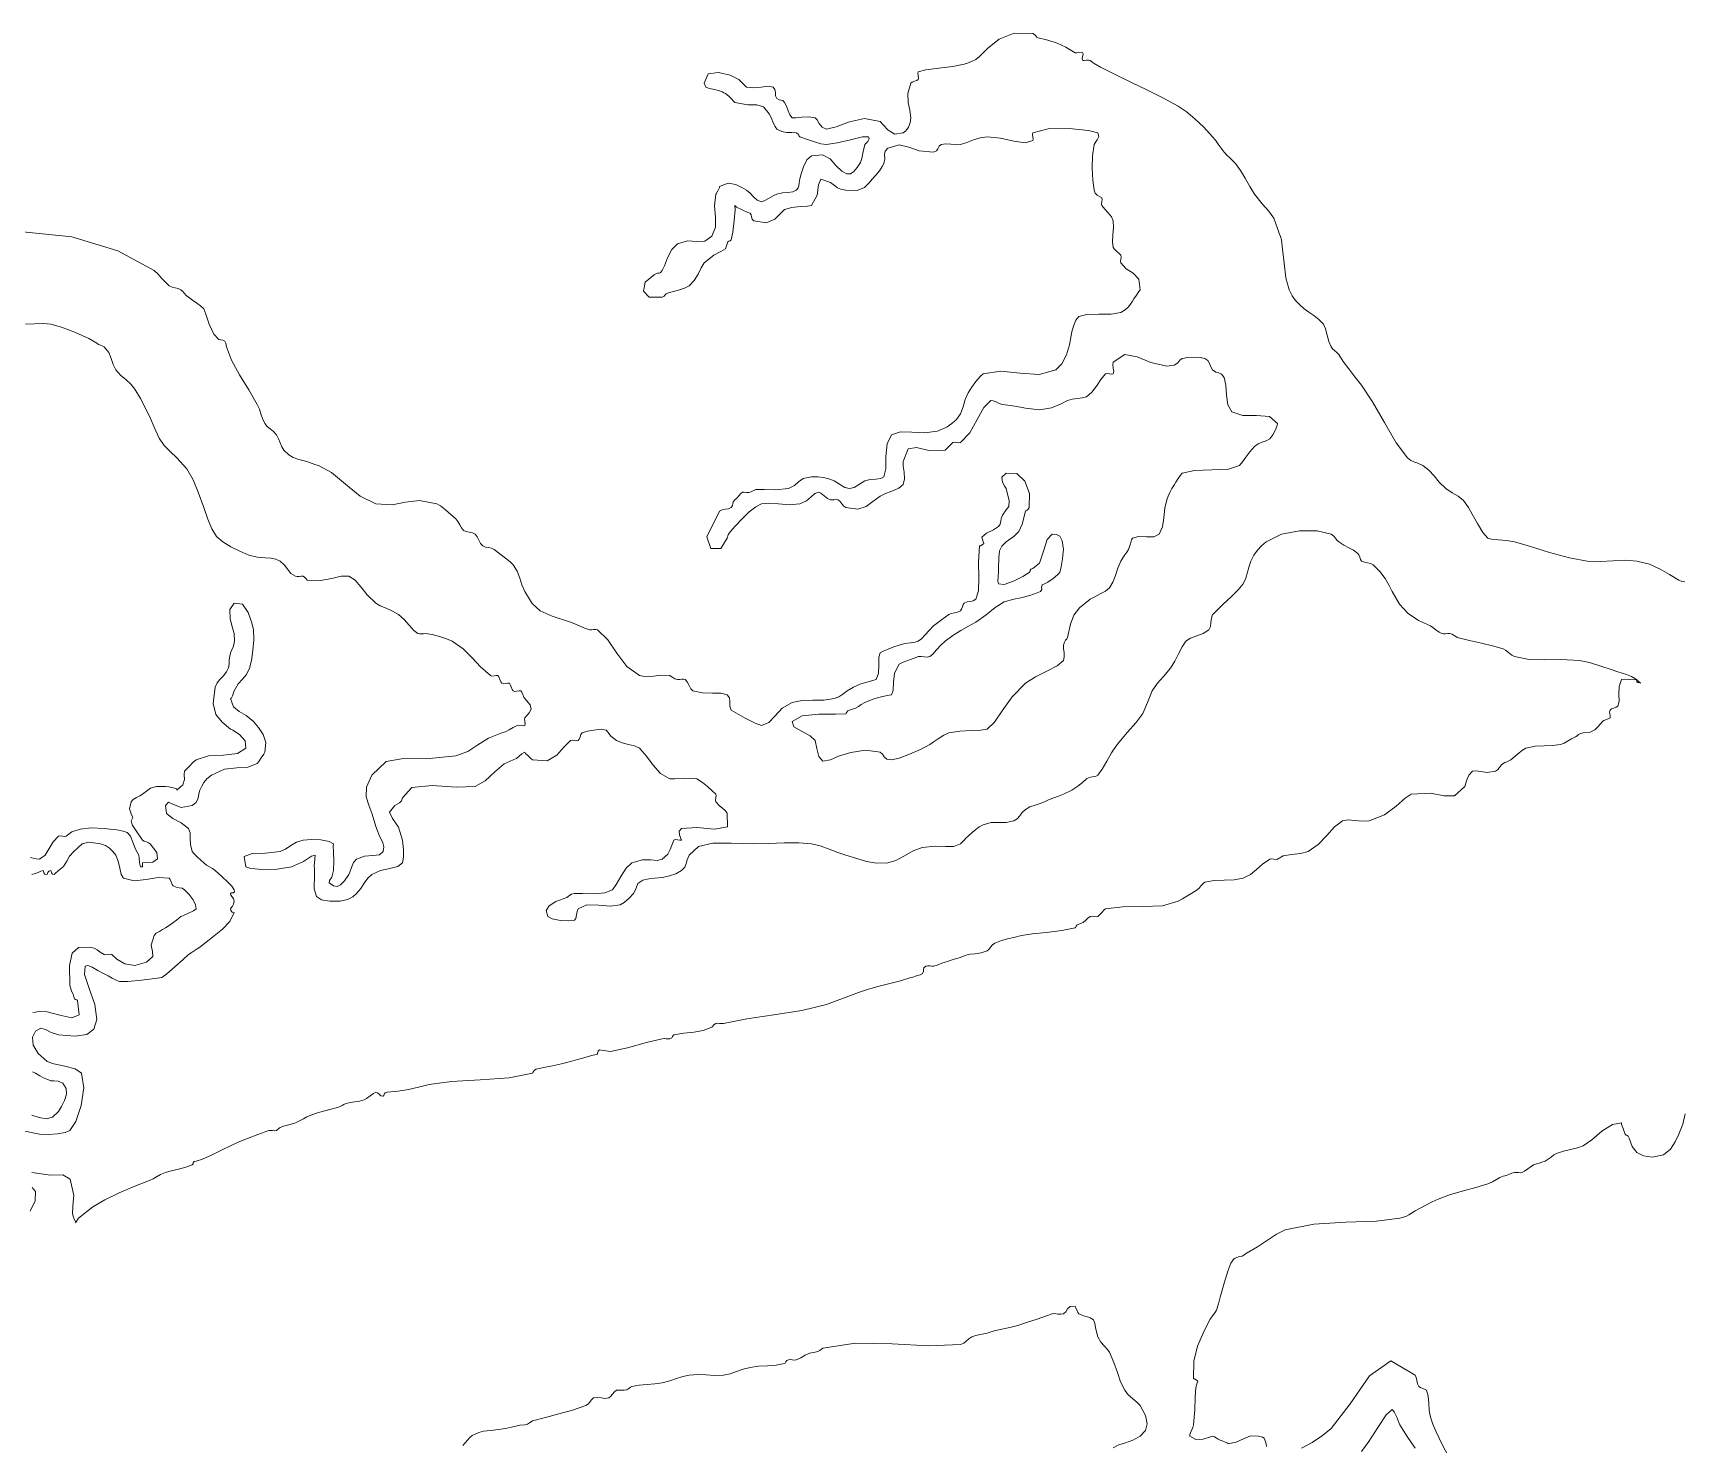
# Model space of a CAD drawing. Header units: inches. Extents: x 18 to 851, y -500 to 848.
# Drawn here: x 642.76 to 688.5, y 73.98 to 113.1 of the extents above; entities that cross this region are included whole.
import ezdxf

# ---------------------------------------------------------------- set-up
doc = ezdxf.new("R2010")
doc.units = ezdxf.units.IN
doc.header["$MEASUREMENT"] = 0
doc.layers.add('Layer 1', color=7, linetype='Continuous')

msp = doc.modelspace()

# ---------------------------------------------------------------- linework, layer by layer
at = {"layer": 'Layer 1', "lineweight": 0}
for points in [[(642.477, 107.59), (643.832, 107.458), (645.11, 107.068), (646.113, 106.521), (646.225, 106.422), (646.32, 106.314), (646.418, 106.204), (646.537, 106.098), (646.613, 106.061), (646.697, 106.043), (646.78, 106.026), (646.854, 105.991), (646.907, 105.943), (646.956, 105.889), (647.008, 105.832), (647.066, 105.779), (647.176, 105.701), (647.295, 105.621), (647.405, 105.541), (647.49, 105.462), (647.552, 105.308), (647.645, 105.032), (647.766, 104.76), (647.913, 104.615), (648.022, 104.588), (648.075, 104.562), (648.1, 104.51), (648.125, 104.403), (648.264, 104.041), (648.484, 103.636), (648.736, 103.217), (648.972, 102.814), (649.032, 102.682), (649.075, 102.553), (649.12, 102.422), (649.184, 102.285), (649.25, 102.201), (649.332, 102.133), (649.42, 102.061), (649.502, 101.968), (649.56, 101.862), (649.604, 101.749), (649.651, 101.64), (649.713, 101.545), (649.846, 101.416), (649.972, 101.342), (650.128, 101.29), (650.349, 101.227), (650.42, 101.203), (650.491, 101.176), (650.571, 101.148), (650.666, 101.121), (651.029, 100.926), (651.419, 100.6), (651.829, 100.27), (652.254, 100.062), (652.709, 100.029), (653.083, 100.101), (653.467, 100.152), (653.948, 100.062), (654.053, 100.001), (654.189, 99.893), (654.338, 99.764), (654.478, 99.639), (654.534, 99.566), (654.582, 99.478), (654.631, 99.389), (654.689, 99.321), (654.76, 99.289), (654.846, 99.271), (654.933, 99.252), (655.008, 99.215), (655.064, 99.146), (655.112, 99.054), (655.161, 98.963), (655.219, 98.897), (655.299, 98.86), (655.381, 98.844), (655.462, 98.827), (655.537, 98.791), (655.693, 98.675), (655.85, 98.557), (655.982, 98.45), (656.066, 98.368), (656.174, 98.189), (656.244, 98), (656.305, 97.81), (656.384, 97.627), (656.593, 97.298), (656.816, 97.096), (657.141, 96.947), (657.654, 96.779), (657.768, 96.734), (657.901, 96.675), (658.044, 96.614), (658.184, 96.568), (658.233, 96.566), (658.293, 96.574), (658.351, 96.578), (658.396, 96.568), (658.682, 96.288), (658.937, 95.917), (659.212, 95.555), (659.561, 95.298), (659.746, 95.266), (659.95, 95.285), (660.172, 95.312), (660.407, 95.298), (660.442, 95.278), (660.487, 95.243), (660.546, 95.209), (660.619, 95.191), (660.668, 95.193), (660.728, 95.199), (660.786, 95.201), (660.831, 95.191), (660.885, 95.13), (660.938, 95.028), (660.99, 94.929), (661.043, 94.874), (661.31, 94.822), (661.583, 94.813), (661.825, 94.809), (661.995, 94.768), (662.06, 94.684), (662.065, 94.574), (662.062, 94.454), (662.102, 94.345), (662.229, 94.265), (662.492, 94.119), (662.772, 93.981), (662.948, 93.921), (663.15, 94.002), (663.324, 94.184), (663.521, 94.393), (663.795, 94.557), (664.069, 94.611), (664.365, 94.617), (664.667, 94.62), (664.96, 94.662), (665.084, 94.713), (665.193, 94.785), (665.318, 94.875), (665.489, 94.979), (665.695, 95.068), (665.898, 95.131), (666.056, 95.17), (666.125, 95.191), (666.182, 95.362), (666.193, 95.593), (666.197, 95.809), (666.23, 95.933), (666.314, 95.979), (666.454, 96.035), (666.614, 96.093), (666.76, 96.145), (666.914, 96.185), (667.069, 96.208), (667.201, 96.226), (667.289, 96.25), (667.375, 96.319), (667.476, 96.427), (667.589, 96.552), (667.713, 96.674), (667.822, 96.764), (667.93, 96.844), (668.034, 96.918), (668.137, 96.991), (668.207, 97.023), (668.292, 97.041), (668.378, 97.061), (668.454, 97.098), (668.486, 97.143), (668.509, 97.204), (668.53, 97.266), (668.561, 97.31), (668.639, 97.344), (668.727, 97.356), (668.811, 97.373), (668.878, 97.415), (668.953, 97.647), (668.965, 98.01), (668.959, 98.445), (668.983, 98.897), (669.009, 98.897), (669.062, 98.921), (669.103, 98.96), (669.09, 99.003), (669.045, 99.133), (669.18, 99.244), (669.374, 99.342), (669.513, 99.427), (669.556, 99.498), (669.572, 99.574), (669.586, 99.655), (669.619, 99.744), (669.727, 99.895), (669.795, 99.982), (669.802, 100.137), (669.725, 100.485), (669.685, 100.542), (669.62, 100.66), (669.607, 100.797), (669.725, 100.909), (670.014, 100.902), (670.242, 100.684), (670.371, 100.34), (670.36, 99.956), (670.336, 99.91), (670.301, 99.88), (670.269, 99.861), (670.254, 99.851), (670.169, 99.491), (670.077, 99.293), (669.941, 99.162), (669.725, 99.003), (669.603, 98.888), (669.539, 98.756), (669.516, 98.562), (669.513, 98.262), (669.507, 98.174), (669.497, 98.041), (669.495, 97.913), (669.513, 97.839), (669.672, 97.825), (669.923, 97.916), (670.18, 98.048), (670.36, 98.156), (670.385, 98.188), (670.39, 98.222), (670.406, 98.248), (670.466, 98.262), (670.645, 98.417), (670.76, 98.743), (670.859, 99.066), (670.995, 99.215), (671.113, 99.209), (671.207, 99.163), (671.273, 99.037), (671.312, 98.791), (671.304, 98.721), (671.281, 98.532), (671.248, 98.314), (671.207, 98.156), (671.147, 98.095), (671.021, 97.988), (670.881, 97.886), (670.783, 97.839), (670.716, 97.81), (670.706, 97.749), (670.708, 97.681), (670.678, 97.627), (670.585, 97.593), (670.377, 97.522), (670.133, 97.451), (669.937, 97.415), (669.665, 97.343), (669.422, 97.186), (669.171, 96.984), (668.878, 96.779), (668.682, 96.668), (668.467, 96.546), (668.245, 96.408), (668.03, 96.25), (667.914, 96.14), (667.797, 96.011), (667.69, 95.896), (667.607, 95.827), (667.537, 95.812), (667.451, 95.821), (667.364, 95.832), (667.289, 95.827), (667.248, 95.811), (667.069, 95.745), (666.869, 95.668), (666.76, 95.615), (666.631, 95.367), (666.597, 95.113), (666.591, 94.898), (666.549, 94.768), (666.478, 94.757), (666.295, 94.718), (666.053, 94.651), (665.807, 94.557), (665.701, 94.495), (665.634, 94.443), (665.548, 94.396), (665.384, 94.345), (665.335, 94.32), (665.309, 94.286), (665.293, 94.255), (665.277, 94.238), (664.991, 94.229), (664.529, 94.235), (664.07, 94.189), (663.795, 94.027), (663.842, 93.883), (664.053, 93.757), (664.294, 93.633), (664.431, 93.497), (664.475, 93.275), (664.529, 93.058), (664.641, 92.927), (664.854, 92.968), (665.075, 93.066), (665.422, 93.173), (665.83, 93.229), (666.23, 93.18), (666.296, 93.127), (666.343, 93.052), (666.414, 92.987), (666.549, 92.968), (666.758, 93.016), (667.047, 93.118), (667.352, 93.251), (667.607, 93.392), (667.696, 93.453), (667.837, 93.549), (667.994, 93.645), (668.137, 93.709), (668.443, 93.764), (668.757, 93.778), (669.025, 93.784), (669.195, 93.815), (669.395, 94.006), (669.613, 94.326), (669.888, 94.707), (670.254, 95.086), (670.533, 95.266), (670.853, 95.422), (671.137, 95.57), (671.312, 95.721), (671.333, 95.809), (671.327, 95.927), (671.314, 96.047), (671.312, 96.145), (671.336, 96.227), (671.369, 96.28), (671.4, 96.319), (671.419, 96.356), (671.502, 96.721), (671.595, 96.97), (671.759, 97.177), (672.054, 97.415), (672.175, 97.485), (672.325, 97.56), (672.473, 97.642), (672.584, 97.732), (672.68, 97.89), (672.751, 98.075), (672.818, 98.275), (672.901, 98.474), (672.951, 98.559), (673.009, 98.642), (673.065, 98.72), (673.113, 98.791), (673.131, 98.847), (673.164, 98.953), (673.198, 99.059), (673.219, 99.109), (673.392, 99.15), (673.608, 99.144), (673.816, 99.146), (673.96, 99.215), (674.055, 99.423), (674.094, 99.674), (674.119, 99.935), (674.172, 100.168), (674.213, 100.272), (674.259, 100.376), (674.314, 100.481), (674.384, 100.592), (674.424, 100.656), (674.485, 100.758), (674.549, 100.855), (674.596, 100.909), (674.941, 100.984), (675.421, 100.996), (675.885, 101.019), (676.184, 101.121), (676.271, 101.226), (676.362, 101.352), (676.47, 101.495), (676.607, 101.65), (676.706, 101.72), (676.818, 101.763), (676.931, 101.803), (677.03, 101.862), (677.112, 101.969), (677.181, 102.106), (677.227, 102.229), (677.242, 102.285), (677.02, 102.473), (676.662, 102.503), (676.277, 102.503), (675.972, 102.604), (675.866, 102.798), (675.826, 103.071), (675.807, 103.35), (675.76, 103.557), (675.689, 103.651), (675.616, 103.685), (675.536, 103.707), (675.442, 103.768), (675.389, 103.85), (675.355, 103.943), (675.313, 104.029), (675.23, 104.086), (675.107, 104.108), (674.938, 104.118), (674.756, 104.112), (674.596, 104.086), (674.532, 104.039), (674.479, 103.968), (674.377, 103.902), (674.172, 103.874), (673.729, 103.969), (673.35, 104.133), (673.011, 104.193), (672.689, 103.979), (672.678, 103.913), (672.692, 103.817), (672.706, 103.724), (672.689, 103.662), (672.646, 103.653), (672.582, 103.663), (672.52, 103.673), (672.478, 103.662), (672.35, 103.502), (672.224, 103.322), (672.093, 103.154), (671.948, 103.026), (671.84, 102.99), (671.702, 102.976), (671.556, 102.96), (671.419, 102.921), (671.243, 102.83), (670.982, 102.721), (670.648, 102.659), (670.254, 102.709), (670.162, 102.73), (670.022, 102.755), (669.84, 102.782), (669.619, 102.814), (669.533, 102.841), (669.443, 102.882), (669.362, 102.916), (669.301, 102.921), (669.101, 102.729), (668.921, 102.391), (668.72, 102.026), (668.454, 101.756), (668.408, 101.751), (668.344, 101.76), (668.281, 101.767), (668.242, 101.756), (668.203, 101.714), (668.134, 101.643), (668.065, 101.576), (668.03, 101.545), (667.576, 101.537), (667.243, 101.617), (667.012, 101.581), (666.866, 101.227), (666.871, 101.098), (666.898, 100.931), (666.909, 100.752), (666.866, 100.592), (666.749, 100.496), (666.559, 100.408), (666.363, 100.332), (666.23, 100.273), (666.029, 100.121), (665.845, 99.981), (665.616, 99.908), (665.277, 99.956), (665.225, 99.994), (665.166, 100.062), (665.11, 100.13), (665.066, 100.168), (665.016, 100.176), (664.961, 100.171), (664.906, 100.165), (664.854, 100.168), (664.777, 100.208), (664.677, 100.28), (664.585, 100.349), (664.537, 100.38), (664.42, 100.344), (664.317, 100.251), (664.192, 100.144), (664.007, 100.062), (663.712, 100.034), (663.416, 100.056), (663.15, 100.08), (662.948, 100.062), (662.791, 99.979), (662.606, 99.834), (662.407, 99.645), (662.207, 99.427), (662.147, 99.362), (662.079, 99.286), (662.021, 99.201), (661.995, 99.109), (661.821, 98.824), (661.536, 98.817), (661.427, 99.142), (661.783, 99.851), (661.852, 99.896), (661.938, 99.909), (662.027, 99.92), (662.102, 99.956), (662.137, 100.01), (662.148, 100.063), (662.163, 100.116), (662.207, 100.168), (662.257, 100.216), (662.313, 100.279), (662.37, 100.34), (662.419, 100.38), (662.465, 100.385), (662.529, 100.376), (662.592, 100.369), (662.631, 100.38), (662.791, 100.459), (663.03, 100.459), (663.335, 100.446), (663.689, 100.485), (663.855, 100.562), (663.965, 100.664), (664.096, 100.757), (664.325, 100.803), (664.508, 100.802), (664.661, 100.783), (664.806, 100.749), (664.96, 100.697), (665.033, 100.652), (665.133, 100.581), (665.253, 100.515), (665.384, 100.485), (665.514, 100.515), (665.635, 100.581), (665.736, 100.652), (665.807, 100.697), (665.951, 100.729), (666.11, 100.741), (666.25, 100.759), (666.337, 100.803), (666.385, 101.025), (666.39, 101.369), (666.422, 101.721), (666.549, 101.968), (666.796, 102.054), (667.111, 102.046), (667.463, 102.025), (667.818, 102.074), (667.951, 102.125), (668.088, 102.194), (668.222, 102.283), (668.349, 102.392), (668.459, 102.553), (668.529, 102.747), (668.589, 102.949), (668.666, 103.133), (668.761, 103.281), (668.88, 103.446), (668.999, 103.587), (669.09, 103.662), (669.576, 103.736), (670.11, 103.679), (670.637, 103.64), (671.102, 103.768), (671.261, 103.934), (671.392, 104.183), (671.482, 104.462), (671.524, 104.721), (671.543, 104.824), (671.589, 104.982), (671.655, 105.142), (671.736, 105.25), (671.957, 105.306), (672.288, 105.308), (672.635, 105.308), (672.901, 105.356), (673.019, 105.428), (673.104, 105.509), (673.167, 105.593), (673.219, 105.674), (673.262, 105.736), (673.333, 105.838), (673.4, 105.938), (673.431, 105.991), (673.395, 106.283), (673.239, 106.448), (673.047, 106.571), (672.901, 106.732), (672.895, 106.782), (672.903, 106.84), (672.911, 106.896), (672.901, 106.944), (672.857, 106.994), (672.79, 107.053), (672.727, 107.111), (672.689, 107.156), (672.667, 107.312), (672.682, 107.508), (672.701, 107.713), (672.689, 107.897), (672.637, 108.012), (672.55, 108.117), (672.453, 108.219), (672.372, 108.32), (672.366, 108.366), (672.375, 108.431), (672.383, 108.493), (672.372, 108.532), (672.306, 108.577), (672.243, 108.614), (672.192, 108.664), (672.16, 108.744), (672.122, 109.022), (672.107, 109.354), (672.118, 109.698), (672.16, 110.015), (672.191, 110.055), (672.248, 110.138), (672.287, 110.238), (672.266, 110.332), (672.001, 110.405), (671.467, 110.458), (670.882, 110.448), (670.466, 110.332), (670.455, 110.294), (670.465, 110.229), (670.475, 110.164), (670.466, 110.121), (670.254, 110.062), (669.934, 110.109), (669.562, 110.189), (669.195, 110.227), (669.006, 110.198), (668.816, 110.139), (668.631, 110.069), (668.454, 110.015), (668.326, 110.008), (668.187, 110.023), (668.049, 110.035), (667.925, 110.015), (667.865, 109.966), (667.829, 109.897), (667.788, 109.835), (667.713, 109.803), (667.315, 109.834), (667.022, 109.938), (666.758, 110.001), (666.442, 109.909), (666.367, 109.831), (666.354, 109.734), (666.359, 109.619), (666.337, 109.485), (666.291, 109.402), (666.209, 109.287), (666.111, 109.166), (666.019, 109.062), (665.922, 108.943), (665.796, 108.823), (665.597, 108.743), (665.277, 108.744), (665.141, 108.774), (665.05, 108.816), (664.968, 108.876), (664.854, 108.956), (664.587, 109.056), (664.52, 108.895), (664.486, 108.605), (664.325, 108.32), (664.219, 108.303), (664.016, 108.294), (663.782, 108.271), (663.584, 108.215), (663.482, 108.11), (663.316, 107.948), (663.072, 107.84), (662.736, 107.897), (662.686, 107.945), (662.671, 108.006), (662.662, 108.064), (662.631, 108.109), (662.566, 108.133), (662.408, 108.199), (662.255, 108.273), (662.207, 108.32), (662.211, 108.2), (662.19, 107.908), (662.152, 107.586), (662.102, 107.368), (662.076, 107.346), (662.042, 107.339), (662.012, 107.32), (661.995, 107.262), (661.945, 107.123), (661.82, 107.05), (661.624, 106.95), (661.36, 106.732), (661.272, 106.599), (661.187, 106.423), (661.081, 106.242), (660.937, 106.098), (660.812, 106.037), (660.647, 105.982), (660.468, 105.933), (660.302, 105.886), (660.289, 105.87), (660.27, 105.838), (660.24, 105.803), (660.195, 105.779), (659.828, 105.78), (659.672, 105.952), (659.724, 106.197), (659.983, 106.415), (660.066, 106.444), (660.111, 106.45), (660.146, 106.465), (660.195, 106.521), (660.258, 106.656), (660.343, 106.875), (660.461, 107.102), (660.619, 107.262), (660.898, 107.341), (661.149, 107.326), (661.373, 107.332), (661.572, 107.474), (661.67, 107.723), (661.668, 108.004), (661.645, 108.311), (661.678, 108.639), (661.692, 108.648), (661.737, 108.73), (661.779, 108.818), (661.783, 108.851), (662.023, 108.942), (662.233, 108.908), (662.403, 108.819), (662.525, 108.744), (662.631, 108.664), (662.724, 108.562), (662.823, 108.47), (662.948, 108.427), (663.02, 108.454), (663.138, 108.519), (663.268, 108.591), (663.372, 108.639), (663.525, 108.67), (663.677, 108.685), (663.809, 108.702), (663.901, 108.744), (663.958, 108.809), (663.98, 108.872), (663.99, 108.951), (664.007, 109.062), (664.04, 109.196), (664.105, 109.395), (664.202, 109.586), (664.325, 109.697), (664.631, 109.727), (664.843, 109.612), (665.008, 109.434), (665.172, 109.273), (665.309, 109.2), (665.409, 109.199), (665.498, 109.262), (665.596, 109.38), (665.683, 109.511), (665.722, 109.621), (665.751, 109.77), (665.807, 110.015), (665.833, 110.038), (665.886, 110.096), (665.926, 110.166), (665.913, 110.227), (665.739, 110.224), (665.411, 110.146), (665.043, 110.055), (664.748, 110.015), (664.592, 110.036), (664.413, 110.084), (664.217, 110.15), (664.007, 110.227), (663.99, 110.244), (663.975, 110.275), (663.948, 110.309), (663.901, 110.332), (663.788, 110.344), (663.65, 110.35), (663.506, 110.373), (663.372, 110.438), (663.319, 110.509), (663.271, 110.617), (663.219, 110.742), (663.16, 110.862), (662.995, 111.058), (662.814, 111.109), (662.568, 111.116), (662.207, 111.18), (662.172, 111.211), (662.111, 111.276), (662.045, 111.346), (661.995, 111.392), (661.947, 111.422), (661.903, 111.444), (661.853, 111.468), (661.783, 111.497), (661.641, 111.537), (661.507, 111.561), (661.405, 111.605), (661.36, 111.709), (661.469, 111.967), (661.753, 112.011), (662.078, 111.93), (662.313, 111.814), (662.361, 111.771), (662.428, 111.7), (662.491, 111.635), (662.525, 111.604), (662.727, 111.579), (662.936, 111.604), (663.124, 111.628), (663.266, 111.604), (663.315, 111.538), (663.328, 111.451), (663.336, 111.361), (663.372, 111.285), (663.429, 111.25), (663.48, 111.241), (663.532, 111.229), (663.584, 111.18), (663.637, 111.071), (663.68, 110.949), (663.727, 110.837), (663.795, 110.756), (663.893, 110.749), (664.061, 110.77), (664.255, 110.782), (664.431, 110.756), (664.484, 110.695), (664.541, 110.592), (664.621, 110.491), (664.748, 110.438), (665.015, 110.502), (665.381, 110.642), (665.801, 110.732), (666.23, 110.65), (666.311, 110.562), (666.45, 110.412), (666.638, 110.302), (666.866, 110.332), (666.947, 110.396), (667.013, 110.492), (667.059, 110.613), (667.078, 110.756), (667.055, 110.96), (667.01, 111.18), (666.998, 111.426), (667.078, 111.709), (667.118, 111.74), (667.186, 111.765), (667.252, 111.788), (667.289, 111.814), (667.292, 111.86), (667.284, 111.926), (667.278, 111.988), (667.289, 112.026), (667.495, 112.086), (667.854, 112.127), (668.248, 112.171), (668.561, 112.238), (668.65, 112.27), (668.762, 112.313), (668.879, 112.372), (668.983, 112.45), (669.215, 112.68), (669.533, 112.931), (669.947, 113.102), (670.466, 113.086), (670.512, 113.062), (670.541, 113.027), (670.56, 112.995), (670.572, 112.979), (670.881, 112.902), (671.139, 112.817), (671.379, 112.707), (671.631, 112.556), (671.677, 112.549), (671.739, 112.559), (671.8, 112.567), (671.843, 112.556), (671.852, 112.513), (671.842, 112.449), (671.832, 112.386), (671.843, 112.344), (671.887, 112.336), (671.95, 112.346), (672.014, 112.354), (672.054, 112.344), (672.158, 112.26), (672.334, 112.157), (672.555, 112.042), (672.795, 111.921), (673.194, 111.728), (673.623, 111.525), (674.062, 111.309), (674.489, 111.074), (674.711, 110.925), (674.952, 110.728), (675.201, 110.492), (675.442, 110.227), (675.519, 110.13), (675.598, 110.021), (675.678, 109.91), (675.76, 109.803), (675.838, 109.719), (675.923, 109.641), (676.006, 109.564), (676.078, 109.485), (676.213, 109.292), (676.341, 109.076), (676.47, 108.854), (676.607, 108.639), (676.818, 108.373), (676.994, 108.177), (677.136, 107.974), (677.242, 107.686), (677.264, 107.615), (677.291, 107.543), (677.32, 107.462), (677.348, 107.368), (677.382, 107.117), (677.421, 106.729), (677.476, 106.316), (677.56, 105.991), (677.647, 105.816), (677.74, 105.691), (677.849, 105.584), (677.983, 105.462), (678.107, 105.366), (678.247, 105.273), (678.388, 105.169), (678.513, 105.038), (678.575, 104.906), (678.62, 104.734), (678.664, 104.557), (678.725, 104.403), (678.768, 104.353), (678.824, 104.305), (678.885, 104.253), (678.937, 104.191), (679.064, 104), (679.215, 103.796), (679.386, 103.579), (679.571, 103.345), (679.875, 102.884), (680.203, 102.309), (680.532, 101.749), (680.842, 101.333), (680.933, 101.262), (681.021, 101.224), (681.127, 101.188), (681.266, 101.121), (681.435, 100.991), (681.578, 100.83), (681.724, 100.656), (681.901, 100.485), (682.082, 100.361), (682.243, 100.266), (682.392, 100.147), (682.536, 99.956), (682.636, 99.772), (682.778, 99.511), (682.932, 99.26), (683.065, 99.109), (683.174, 99.083), (683.36, 99.065), (683.585, 99.043), (683.807, 99.003), (684.25, 98.873), (684.781, 98.712), (685.328, 98.562), (685.818, 98.474), (686.184, 98.463), (686.54, 98.481), (686.88, 98.496), (687.195, 98.474), (687.545, 98.382), (687.841, 98.25), (688.105, 98.099), (688.359, 97.944), (688.444, 97.909), (688.525, 97.895)], [(687.195, 95.191), (687.201, 95.129), (687.224, 95.111), (687.259, 95.106), (687.301, 95.086), (687.156, 95.209), (687.053, 95.277), (686.914, 95.328), (686.666, 95.403), (686.482, 95.467), (686.198, 95.565), (685.884, 95.662), (685.607, 95.721), (685.098, 95.745), (684.641, 95.733), (684.217, 95.742), (683.807, 95.827), (683.736, 95.867), (683.644, 95.935), (683.553, 96.001), (683.489, 96.039), (683.195, 96.127), (682.889, 96.198), (682.564, 96.27), (682.219, 96.356), (682.18, 96.378), (682.138, 96.412), (682.083, 96.444), (682.007, 96.462), (681.956, 96.461), (681.899, 96.456), (681.844, 96.454), (681.795, 96.462), (681.723, 96.502), (681.632, 96.567), (681.543, 96.634), (681.478, 96.674), (681.146, 96.829), (680.863, 97.021), (680.622, 97.278), (680.419, 97.627), (680.334, 97.799), (680.222, 97.989), (680.075, 98.184), (679.89, 98.368), (679.818, 98.404), (679.735, 98.421), (679.649, 98.438), (679.571, 98.474), (679.539, 98.519), (679.518, 98.58), (679.496, 98.642), (679.466, 98.686), (679.344, 98.77), (679.215, 98.843), (679.078, 98.917), (678.937, 99.003), (678.883, 99.054), (678.843, 99.11), (678.798, 99.166), (678.725, 99.215), (678.34, 99.312), (677.854, 99.314), (677.354, 99.214), (676.925, 99.003), (676.795, 98.894), (676.686, 98.771), (676.589, 98.632), (676.501, 98.474), (676.452, 98.335), (676.413, 98.169), (676.365, 97.996), (676.289, 97.839), (676.152, 97.679), (675.953, 97.484), (675.736, 97.282), (675.548, 97.098), (675.529, 97.078), (675.492, 97.039), (675.456, 97.002), (675.442, 96.991), (675.412, 96.892), (675.398, 96.771), (675.381, 96.655), (675.336, 96.568), (675.184, 96.466), (675.004, 96.4), (674.832, 96.34), (674.701, 96.25), (674.601, 96.1), (674.5, 95.906), (674.395, 95.699), (674.277, 95.509), (674.083, 95.272), (673.917, 95.089), (673.772, 94.878), (673.643, 94.557), (673.506, 94.245), (673.319, 93.994), (673.083, 93.733), (672.795, 93.392), (672.644, 93.163), (672.51, 92.924), (672.387, 92.707), (672.266, 92.545), (672.197, 92.508), (672.108, 92.49), (672.019, 92.473), (671.948, 92.438), (671.84, 92.34), (671.708, 92.235), (671.538, 92.127), (671.312, 92.016), (671.176, 91.961), (671.047, 91.914), (670.918, 91.865), (670.783, 91.804), (670.664, 91.756), (670.524, 91.711), (670.382, 91.659), (670.254, 91.592), (670.167, 91.51), (670.098, 91.418), (670.027, 91.332), (669.937, 91.273), (669.726, 91.23), (669.52, 91.23), (669.311, 91.225), (669.09, 91.168), (668.979, 91.107), (668.883, 91.034), (668.785, 90.948), (668.666, 90.851), (668.61, 90.8), (668.557, 90.74), (668.504, 90.683), (668.454, 90.639), (668.27, 90.569), (668.045, 90.564), (667.76, 90.57), (667.396, 90.533), (667.145, 90.443), (666.902, 90.308), (666.669, 90.178), (666.442, 90.109), (666.132, 90.106), (665.855, 90.151), (665.581, 90.229), (665.277, 90.321), (665.056, 90.398), (664.819, 90.492), (664.574, 90.579), (664.325, 90.639), (663.975, 90.665), (663.57, 90.662), (663.146, 90.647), (662.736, 90.639), (662.106, 90.654), (661.594, 90.654), (661.201, 90.567), (660.937, 90.321), (660.884, 90.197), (660.857, 90.09), (660.816, 89.993), (660.725, 89.897), (660.575, 89.811), (660.396, 89.748), (660.197, 89.707), (659.983, 89.686), (659.826, 89.672), (659.656, 89.631), (659.518, 89.537), (659.454, 89.368), (659.398, 89.261), (659.276, 89.13), (659.137, 89.013), (659.031, 88.944), (658.76, 88.91), (658.428, 88.942), (658.105, 88.948), (657.866, 88.839), (657.837, 88.766), (657.822, 88.667), (657.803, 88.574), (657.76, 88.521), (657.608, 88.505), (657.372, 88.516), (657.145, 88.557), (657.02, 88.627), (656.98, 88.794), (657.058, 88.924), (657.248, 89.037), (657.549, 89.156), (657.591, 89.182), (657.63, 89.215), (657.682, 89.246), (657.76, 89.262), (657.989, 89.26), (658.297, 89.255), (658.601, 89.28), (658.819, 89.368), (658.915, 89.508), (659.044, 89.737), (659.193, 89.968), (659.349, 90.109), (659.648, 90.193), (659.876, 90.191), (660.051, 90.176), (660.195, 90.215), (660.347, 90.35), (660.417, 90.477), (660.455, 90.605), (660.513, 90.744), (660.55, 90.754), (660.615, 90.746), (660.683, 90.737), (660.725, 90.744), (660.708, 90.79), (660.675, 90.886), (660.666, 90.99), (660.725, 91.062), (661.149, 91.09), (661.646, 91.044), (661.999, 91.113), (661.995, 91.485), (661.94, 91.564), (661.868, 91.622), (661.78, 91.69), (661.678, 91.804), (661.671, 91.849), (661.681, 91.912), (661.688, 91.976), (661.678, 92.016), (661.573, 92.109), (661.448, 92.224), (661.306, 92.34), (661.148, 92.438), (661, 92.458), (660.771, 92.45), (660.545, 92.437), (660.407, 92.438), (660.145, 92.586), (659.942, 92.817), (659.762, 93.071), (659.561, 93.286), (659.428, 93.349), (659.257, 93.391), (659.079, 93.434), (658.925, 93.497), (658.768, 93.625), (658.697, 93.724), (658.636, 93.788), (658.501, 93.815), (658.441, 93.81), (658.296, 93.79), (658.121, 93.757), (657.972, 93.709), (657.94, 93.669), (657.916, 93.602), (657.893, 93.535), (657.866, 93.497), (657.817, 93.491), (657.759, 93.5), (657.701, 93.508), (657.654, 93.497), (657.469, 93.312), (657.274, 93.091), (657.005, 92.94), (656.596, 92.968), (656.555, 93.001), (656.477, 93.072), (656.405, 93.145), (656.384, 93.18), (656.299, 93.133), (656.23, 93.063), (656.159, 92.999), (656.066, 92.968), (655.817, 92.858), (655.556, 92.629), (655.285, 92.383), (655.008, 92.227), (654.483, 92.207), (653.823, 92.25), (653.252, 92.202), (652.996, 91.909), (652.971, 91.834), (652.917, 91.778), (652.85, 91.735), (652.784, 91.697), (652.637, 91.516), (652.722, 91.337), (652.891, 91.1), (652.996, 90.744), (653.008, 90.65), (653.024, 90.472), (653.027, 90.271), (652.996, 90.109), (652.869, 90.014), (652.649, 89.955), (652.391, 89.896), (652.148, 89.792), (652.036, 89.688), (651.939, 89.552), (651.842, 89.403), (651.725, 89.262), (651.62, 89.171), (651.476, 89.094), (651.271, 89.047), (650.983, 89.051), (650.749, 89.086), (650.611, 89.177), (650.554, 89.391), (650.561, 89.792), (650.561, 89.87), (650.555, 89.951), (650.552, 90.032), (650.561, 90.109), (650.58, 90.325), (650.478, 90.296), (650.257, 90.147), (649.925, 90.004), (649.522, 89.94), (649.117, 89.931), (648.798, 89.958), (648.654, 90.004), (648.61, 90.286), (648.832, 90.373), (649.203, 90.381), (649.607, 90.427), (649.755, 90.494), (649.901, 90.591), (650.06, 90.685), (650.242, 90.744), (650.479, 90.762), (650.738, 90.747), (650.961, 90.706), (651.09, 90.639), (651.075, 90.59), (651.081, 90.41), (651.091, 90.16), (651.09, 89.897), (651.042, 89.717), (650.974, 89.621), (650.964, 89.558), (651.09, 89.474), (651.191, 89.452), (651.284, 89.501), (651.386, 89.615), (651.514, 89.792), (651.537, 89.858), (651.58, 89.982), (651.643, 90.117), (651.725, 90.215), (651.949, 90.299), (652.172, 90.313), (652.356, 90.331), (652.466, 90.427), (652.483, 90.554), (652.454, 90.668), (652.404, 90.768), (652.36, 90.851), (652.302, 90.994), (652.258, 91.122), (652.212, 91.272), (652.148, 91.485), (652.062, 91.714), (651.989, 91.941), (651.997, 92.205), (652.148, 92.545), (652.543, 92.919), (653.026, 93.003), (653.653, 92.99), (654.478, 93.074), (654.808, 93.197), (655.088, 93.377), (655.38, 93.564), (655.748, 93.709), (655.847, 93.744), (655.956, 93.796), (656.066, 93.858), (656.172, 93.921), (656.219, 93.927), (656.281, 93.918), (656.342, 93.91), (656.384, 93.921), (656.395, 93.964), (656.385, 94.025), (656.375, 94.088), (656.384, 94.133), (656.507, 94.269), (656.566, 94.371), (656.534, 94.487), (656.384, 94.662), (656.36, 94.704), (656.33, 94.773), (656.301, 94.84), (656.277, 94.874), (656.229, 94.879), (656.169, 94.87), (656.11, 94.863), (656.066, 94.874), (656.039, 94.916), (656.012, 94.984), (655.984, 95.051), (655.96, 95.086), (655.911, 95.092), (655.853, 95.083), (655.795, 95.075), (655.748, 95.086), (655.72, 95.127), (655.693, 95.195), (655.668, 95.262), (655.643, 95.298), (655.594, 95.303), (655.534, 95.293), (655.476, 95.287), (655.431, 95.298), (655.162, 95.539), (654.928, 95.793), (654.68, 96.037), (654.372, 96.25), (654.219, 96.319), (654.025, 96.385), (653.82, 96.436), (653.631, 96.462), (653.581, 96.46), (653.522, 96.455), (653.465, 96.453), (653.419, 96.462), (653.309, 96.551), (653.183, 96.696), (653.042, 96.856), (652.89, 96.991), (652.721, 97.087), (652.544, 97.164), (652.381, 97.233), (652.254, 97.31), (652.021, 97.538), (651.845, 97.76), (651.687, 97.941), (651.514, 98.051), (651.3, 98.055), (651.037, 97.992), (650.722, 97.934), (650.349, 97.944), (650.345, 97.958), (650.319, 97.992), (650.282, 98.029), (650.242, 98.051), (650.191, 98.054), (650.136, 98.048), (650.081, 98.043), (650.031, 98.051), (649.906, 98.131), (649.819, 98.238), (649.731, 98.358), (649.607, 98.474), (649.489, 98.529), (649.355, 98.55), (649.188, 98.559), (648.972, 98.58), (648.738, 98.64), (648.49, 98.742), (648.245, 98.869), (648.02, 99.003), (647.848, 99.157), (647.719, 99.368), (647.607, 99.636), (647.49, 99.956), (647.336, 100.382), (647.198, 100.725), (647.021, 101.027), (646.748, 101.333), (646.556, 101.51), (646.396, 101.671), (646.255, 101.875), (646.113, 102.18), (646.012, 102.42), (645.885, 102.692), (645.739, 102.973), (645.584, 103.238), (645.472, 103.372), (645.331, 103.498), (645.184, 103.626), (645.055, 103.768), (644.977, 103.922), (644.927, 104.088), (644.861, 104.252), (644.736, 104.403), (644.68, 104.438), (644.627, 104.456), (644.575, 104.475), (644.525, 104.509), (644.31, 104.637), (643.94, 104.801), (643.547, 104.951), (643.255, 105.038), (643.053, 105.055), (642.809, 105.048), (642.551, 105.035)], [(642.691, 90.261), (642.843, 90.222), (642.937, 90.215), (643.098, 90.328), (643.212, 90.505), (643.32, 90.695), (643.467, 90.851), (643.512, 90.856), (643.576, 90.848), (643.639, 90.84), (643.678, 90.851), (643.833, 90.97), (644.064, 91.046), (644.368, 91.078), (644.736, 91.062), (644.896, 91.046), (645.084, 91.022), (645.258, 90.992), (645.372, 90.956), (645.459, 90.85), (645.526, 90.68), (645.597, 90.489), (645.689, 90.321), (645.698, 90.247), (645.707, 90.112), (645.734, 90.003), (645.796, 90.004), (645.797, 90.022), (645.796, 90.059), (645.795, 90.094), (645.796, 90.109), (646.078, 90.127), (646.213, 90.226), (646.191, 90.398), (646.008, 90.639), (645.961, 90.67), (645.902, 90.691), (645.844, 90.713), (645.796, 90.744), (645.76, 90.798), (645.633, 90.97), (645.509, 91.162), (645.479, 91.273), (645.526, 91.369), (645.48, 91.472), (645.434, 91.608), (645.479, 91.804), (645.535, 91.864), (645.624, 91.918), (645.719, 91.969), (645.796, 92.016), (645.9, 92.102), (646.016, 92.176), (646.179, 92.223), (646.431, 92.227), (646.519, 92.216), (646.647, 92.193), (646.748, 92.16), (646.748, 92.121), (646.912, 92.27), (646.958, 92.424), (646.952, 92.559), (646.96, 92.65), (647, 92.694), (647.093, 92.792), (647.199, 92.898), (647.278, 92.968), (647.62, 93.073), (648.042, 93.099), (648.427, 93.138), (648.654, 93.286), (648.639, 93.493), (648.477, 93.67), (648.298, 93.788), (648.23, 93.815), (648.003, 94.011), (647.83, 94.226), (647.751, 94.526), (647.808, 94.979), (647.858, 95.095), (647.938, 95.191), (648.031, 95.288), (648.125, 95.403), (648.179, 95.514), (648.191, 95.614), (648.197, 95.742), (648.23, 95.933), (648.266, 96.015), (648.312, 96.115), (648.344, 96.257), (648.337, 96.462), (648.288, 96.625), (648.219, 96.875), (648.209, 97.131), (648.337, 97.31), (648.561, 97.282), (648.723, 97.048), (648.824, 96.759), (648.866, 96.568), (648.878, 96.294), (648.854, 95.996), (648.811, 95.72), (648.761, 95.509), (648.675, 95.329), (648.564, 95.204), (648.447, 95.072), (648.337, 94.874), (648.319, 94.826), (648.285, 94.735), (648.25, 94.661), (648.23, 94.662), (648.314, 94.432), (648.474, 94.303), (648.67, 94.194), (648.866, 94.027), (649.007, 93.86), (649.137, 93.671), (649.21, 93.448), (649.184, 93.18), (649.151, 93.123), (649.086, 93.021), (649.017, 92.918), (648.972, 92.862), (648.716, 92.764), (648.406, 92.746), (648.062, 92.707), (647.701, 92.545), (647.572, 92.437), (647.493, 92.334), (647.438, 92.232), (647.384, 92.121), (647.355, 92.023), (647.333, 91.904), (647.283, 91.788), (647.172, 91.697), (646.862, 91.646), (646.648, 91.727), (646.512, 91.793), (646.431, 91.697), (646.458, 91.476), (646.632, 91.339), (646.864, 91.224), (647.066, 91.062), (647.11, 90.942), (647.114, 90.791), (647.12, 90.616), (647.172, 90.427), (647.222, 90.364), (647.311, 90.276), (647.41, 90.184), (647.49, 90.109), (647.564, 90.051), (647.646, 90.003), (647.729, 89.955), (647.808, 89.897), (647.993, 89.732), (648.153, 89.588), (648.273, 89.465), (648.337, 89.368), (648.341, 89.306), (648.305, 89.284), (648.258, 89.277), (648.23, 89.262), (648.241, 89.215), (648.278, 89.166), (648.319, 89.112), (648.337, 89.051), (648.318, 88.969), (648.283, 88.909), (648.247, 88.867), (648.23, 88.839), (648.244, 88.792), (648.278, 88.749), (648.314, 88.725), (648.337, 88.732), (648.214, 88.491), (648.012, 88.273), (647.732, 88.048), (647.384, 87.78), (647.305, 87.725), (647.222, 87.673), (647.14, 87.622), (647.066, 87.568), (646.921, 87.438), (646.692, 87.232), (646.466, 87.035), (646.325, 86.933), (646.135, 86.903), (645.765, 86.861), (645.383, 86.828), (645.16, 86.827), (645.063, 86.863), (644.954, 86.921), (644.842, 86.984), (644.736, 87.039), (644.553, 87.133), (644.399, 87.217), (644.282, 87.264), (644.207, 87.25), (644.19, 87.016), (644.32, 86.634), (644.473, 86.19), (644.525, 85.769), (644.442, 85.506), (644.251, 85.358), (643.932, 85.31), (643.467, 85.345), (643.259, 85.41), (643.106, 85.496), (642.976, 85.533), (642.831, 85.45), (642.744, 85.278), (642.768, 85.063), (642.902, 84.829), (643.148, 84.604), (643.341, 84.54), (643.639, 84.482), (643.929, 84.405), (644.102, 84.286), (644.17, 83.88), (644.094, 83.385), (643.942, 82.943), (643.784, 82.697), (643.651, 82.644), (643.441, 82.602), (643.19, 82.581), (642.937, 82.592), (642.532, 82.682)], [(642.725, 81.533), (643.24, 81.463), (643.583, 81.471), (643.787, 81.352), (643.89, 80.897), (643.879, 80.801), (643.86, 80.6), (643.855, 80.389), (643.89, 80.263), (643.951, 80.152), (643.933, 80.138), (644.024, 80.265), (644.419, 80.58), (644.75, 80.777), (645.146, 80.97), (645.577, 81.152), (646.008, 81.321), (646.085, 81.359), (646.177, 81.411), (646.29, 81.473), (646.431, 81.533), (646.59, 81.579), (646.789, 81.626), (646.995, 81.68), (647.172, 81.744), (647.193, 81.77), (647.201, 81.805), (647.221, 81.835), (647.278, 81.851), (647.454, 81.902), (647.721, 82.02), (648.004, 82.157), (648.23, 82.274), (648.447, 82.374), (648.702, 82.475), (648.987, 82.581), (649.29, 82.697), (649.335, 82.7), (649.4, 82.692), (649.464, 82.688), (649.502, 82.697), (649.591, 82.771), (649.703, 82.813), (649.848, 82.852), (650.031, 82.909), (650.148, 82.963), (650.25, 83.021), (650.349, 83.075), (650.454, 83.121), (650.641, 83.182), (650.811, 83.23), (650.986, 83.277), (651.195, 83.333), (651.271, 83.361), (651.326, 83.392), (651.368, 83.42), (651.407, 83.438), (651.548, 83.474), (651.679, 83.492), (651.807, 83.511), (651.937, 83.545), (652.004, 83.585), (652.102, 83.654), (652.195, 83.723), (652.254, 83.757), (652.306, 83.744), (652.352, 83.7), (652.401, 83.658), (652.466, 83.65), (652.479, 83.669), (652.493, 83.703), (652.52, 83.738), (652.572, 83.757), (652.876, 83.788), (653.163, 83.834), (653.445, 83.894), (653.736, 83.968), (654.355, 84.057), (655.152, 84.103), (655.956, 84.16), (656.596, 84.286), (656.611, 84.304), (656.628, 84.335), (656.655, 84.368), (656.701, 84.392), (656.91, 84.438), (657.151, 84.486), (657.405, 84.54), (657.654, 84.604), (657.843, 84.659), (658.024, 84.714), (658.206, 84.767), (658.396, 84.815), (658.396, 84.841), (658.42, 84.895), (658.458, 84.935), (658.501, 84.921), (658.762, 84.887), (659.232, 84.986), (659.761, 85.133), (660.195, 85.238), (660.247, 85.241), (660.302, 85.236), (660.355, 85.233), (660.407, 85.238), (660.455, 85.263), (660.482, 85.297), (660.499, 85.328), (660.513, 85.345), (660.791, 85.393), (661.065, 85.422), (661.329, 85.466), (661.572, 85.557), (661.596, 85.579), (661.607, 85.607), (661.629, 85.637), (661.678, 85.662), (661.729, 85.668), (661.783, 85.664), (661.838, 85.658), (661.89, 85.662), (662.537, 85.787), (663.29, 85.898), (664.058, 86.023), (664.748, 86.191), (665.041, 86.294), (665.336, 86.405), (665.628, 86.516), (665.913, 86.615), (666.206, 86.698), (666.503, 86.771), (666.797, 86.845), (667.078, 86.933), (667.133, 86.948), (667.234, 86.978), (667.337, 87.012), (667.396, 87.039), (667.432, 87.102), (667.431, 87.154), (667.439, 87.202), (667.501, 87.25), (667.55, 87.26), (667.605, 87.255), (667.662, 87.248), (667.713, 87.25), (667.783, 87.271), (667.855, 87.299), (667.937, 87.329), (668.03, 87.356), (668.101, 87.378), (668.174, 87.405), (668.255, 87.435), (668.349, 87.462), (668.418, 87.483), (668.491, 87.511), (668.572, 87.54), (668.666, 87.568), (668.737, 87.578), (668.866, 87.594), (669.026, 87.623), (669.195, 87.674), (669.243, 87.712), (669.288, 87.773), (669.34, 87.838), (669.407, 87.886), (669.596, 87.959), (669.759, 88.006), (669.932, 88.046), (670.148, 88.098), (670.441, 88.144), (670.842, 88.185), (671.266, 88.235), (671.631, 88.31), (671.643, 88.324), (671.662, 88.356), (671.691, 88.392), (671.736, 88.415), (671.857, 88.463), (671.929, 88.521), (671.983, 88.578), (672.054, 88.627), (672.104, 88.633), (672.161, 88.625), (672.218, 88.617), (672.266, 88.627), (672.312, 88.67), (672.376, 88.739), (672.438, 88.806), (672.478, 88.839), (672.956, 88.896), (673.511, 88.898), (674.051, 88.922), (674.489, 89.051), (674.607, 89.119), (674.729, 89.191), (674.863, 89.272), (675.019, 89.368), (675.066, 89.412), (675.128, 89.48), (675.188, 89.545), (675.23, 89.58), (675.486, 89.627), (675.764, 89.632), (676.039, 89.638), (676.289, 89.686), (676.492, 89.791), (676.658, 89.927), (676.824, 90.074), (677.03, 90.215), (677.076, 90.22), (677.141, 90.211), (677.203, 90.204), (677.242, 90.215), (677.401, 90.305), (677.631, 90.343), (677.878, 90.37), (678.09, 90.427), (678.363, 90.621), (678.603, 90.871), (678.823, 91.11), (679.042, 91.273), (679.196, 91.301), (679.383, 91.284), (679.584, 91.263), (679.783, 91.273), (680.204, 91.438), (680.53, 91.678), (680.774, 91.9), (680.948, 92.016), (681.483, 92.043), (681.857, 91.968), (682.147, 91.97), (682.431, 92.227), (682.452, 92.295), (682.484, 92.412), (682.543, 92.543), (682.643, 92.65), (682.733, 92.663), (682.866, 92.638), (683.047, 92.618), (683.277, 92.65), (683.334, 92.687), (683.39, 92.749), (683.442, 92.814), (683.489, 92.862), (683.54, 92.893), (683.594, 92.914), (683.647, 92.938), (683.701, 92.968), (683.828, 93.068), (683.936, 93.16), (684.031, 93.235), (684.125, 93.286), (684.383, 93.345), (684.629, 93.355), (684.861, 93.359), (685.077, 93.392), (685.181, 93.431), (685.279, 93.483), (685.383, 93.543), (685.501, 93.604), (685.545, 93.633), (685.583, 93.666), (685.633, 93.694), (685.713, 93.709), (685.907, 93.736), (686.031, 93.795), (686.129, 93.89), (686.242, 94.027), (686.285, 94.053), (686.354, 94.081), (686.419, 94.108), (686.454, 94.133), (686.46, 94.182), (686.451, 94.24), (686.443, 94.297), (686.454, 94.345), (686.497, 94.379), (686.559, 94.4), (686.621, 94.421), (686.666, 94.45), (686.704, 94.59), (686.701, 94.784), (686.707, 94.997), (686.771, 95.191), (686.845, 95.199), (686.989, 95.193), (687.132, 95.186), (687.195, 95.191), (687.195, 95.191)], [(642.759, 85.968), (642.941, 85.99), (643.148, 85.98), (643.502, 85.891), (643.839, 85.814), (644.043, 85.9), (643.996, 86.298), (643.974, 86.316), (643.939, 86.325), (643.907, 86.348), (643.89, 86.403), (643.873, 86.469), (643.839, 86.541), (643.805, 86.623), (643.784, 86.721), (643.772, 87.269), (643.842, 87.605), (644.016, 87.765), (644.313, 87.78), (644.45, 87.748), (644.54, 87.698), (644.622, 87.637), (644.736, 87.568), (644.782, 87.564), (644.848, 87.572), (644.91, 87.579), (644.948, 87.568), (645.085, 87.439), (645.304, 87.317), (645.582, 87.267), (645.901, 87.356), (646.083, 87.513), (646.073, 87.655), (646.03, 87.833), (646.113, 88.098), (646.174, 88.16), (646.26, 88.213), (646.352, 88.262), (646.431, 88.31), (646.531, 88.38), (646.633, 88.448), (646.739, 88.527), (646.854, 88.627), (646.907, 88.642), (647.053, 88.704), (647.204, 88.781), (647.278, 88.839), (647.263, 88.948), (647.194, 89.087), (647.089, 89.233), (646.96, 89.368), (646.889, 89.406), (646.807, 89.422), (646.722, 89.438), (646.643, 89.474), (646.618, 89.514), (646.587, 89.585), (646.557, 89.653), (646.537, 89.686), (646.227, 89.706), (645.896, 89.65), (645.567, 89.612), (645.267, 89.686), (645.204, 89.786), (645.164, 89.96), (645.123, 90.155), (645.055, 90.321), (644.975, 90.426), (644.879, 90.518), (644.766, 90.592), (644.631, 90.639), (644.304, 90.68), (644.121, 90.636), (644.008, 90.54), (643.89, 90.427), (643.773, 90.299), (643.694, 90.155), (643.607, 90.015), (643.467, 89.897), (643.438, 89.876), (643.396, 89.839), (643.361, 89.805), (643.36, 89.792), (643.302, 89.8), (643.273, 89.837), (643.263, 89.879), (643.255, 89.897), (643.197, 89.879), (643.174, 89.845), (643.165, 89.811), (643.148, 89.792), (643.089, 89.8), (643.062, 89.837), (643.051, 89.879), (643.043, 89.897), (642.977, 89.88), (642.905, 89.846), (642.823, 89.812), (642.725, 89.792)], [(642.725, 83.121), (642.934, 83.058), (643.124, 83.021), (643.301, 83.062), (643.467, 83.227), (643.55, 83.363), (643.632, 83.531), (643.684, 83.706), (643.678, 83.862), (643.585, 84.008), (643.461, 84.062), (643.34, 84.07), (643.255, 84.074), (643.143, 84.114), (643.05, 84.157), (642.953, 84.211), (642.831, 84.286), (642.744, 84.325)], [(688.539, 83.16), (688.47, 82.871), (688.359, 82.592), (688.26, 82.387), (688.132, 82.178), (687.933, 82.018), (687.619, 81.956), (687.381, 81.99), (687.2, 82.088), (687.07, 82.252), (686.983, 82.486), (686.959, 82.54), (686.93, 82.559), (686.9, 82.567), (686.877, 82.592), (686.859, 82.637), (686.815, 82.749), (686.775, 82.861), (686.771, 82.909), (686.519, 82.864), (686.23, 82.674), (685.948, 82.442), (685.713, 82.274), (685.549, 82.213), (685.363, 82.17), (685.167, 82.126), (684.972, 82.062), (684.896, 82.019), (684.822, 81.96), (684.742, 81.899), (684.654, 81.851), (684.563, 81.817), (684.488, 81.795), (684.416, 81.773), (684.336, 81.744), (684.266, 81.702), (684.173, 81.636), (684.082, 81.57), (684.019, 81.533), (683.969, 81.525), (683.914, 81.53), (683.859, 81.536), (683.807, 81.533), (683.736, 81.512), (683.664, 81.484), (683.583, 81.454), (683.489, 81.427), (683.405, 81.392), (683.31, 81.336), (683.198, 81.272), (683.065, 81.215), (682.739, 81.116), (682.393, 81.022), (682.038, 80.919), (681.689, 80.792), (681.528, 80.719), (681.368, 80.641), (681.211, 80.558), (681.054, 80.475), (680.95, 80.41), (680.882, 80.359), (680.794, 80.312), (680.631, 80.263), (679.973, 80.186), (679.131, 80.16), (678.243, 80.106), (677.454, 79.944), (677.216, 79.825), (676.961, 79.654), (676.688, 79.47), (676.396, 79.31), (676.352, 79.281), (676.313, 79.248), (676.264, 79.219), (676.184, 79.203), (676.039, 79.154), (675.944, 79.022), (675.863, 78.796), (675.76, 78.463), (675.704, 78.27), (675.656, 78.08), (675.607, 77.896), (675.548, 77.721), (675.506, 77.647), (675.441, 77.558), (675.378, 77.47), (675.336, 77.403), (675.184, 77.085), (675.028, 76.723), (674.922, 76.305), (674.913, 75.815), (674.938, 75.816), (674.991, 75.792), (675.031, 75.753), (675.019, 75.709), (674.976, 75.577), (674.961, 75.312), (674.949, 74.956), (674.913, 74.545), (674.891, 74.467), (674.851, 74.365), (674.815, 74.274), (674.807, 74.228), (674.979, 74.137), (675.182, 74.147), (675.356, 74.198), (675.442, 74.228), (675.493, 74.211), (675.545, 74.182), (675.598, 74.149), (675.654, 74.121), (675.704, 74.102), (675.79, 74.065), (675.861, 74.031), (675.866, 74.016), (676.094, 74.062), (676.295, 74.156), (676.494, 74.233), (676.713, 74.228), (676.824, 74.196), (676.871, 74.171), (676.893, 74.122), (676.925, 74.016), (676.939, 73.939)], [(642.684, 80.466), (642.817, 80.745), (642.831, 81.004), (642.741, 81.12)], [(672.689, 73.909), (672.848, 73.984), (673.031, 74.044), (673.229, 74.116), (673.431, 74.228), (673.581, 74.383), (673.632, 74.571), (673.581, 74.799), (673.431, 75.074), (673.344, 75.168), (673.226, 75.268), (673.104, 75.376), (673.007, 75.498), (672.895, 75.734), (672.803, 75.994), (672.707, 76.271), (672.584, 76.557), (672.523, 76.638), (672.437, 76.727), (672.344, 76.836), (672.266, 76.98), (672.207, 77.188), (672.182, 77.346), (672.146, 77.453), (672.054, 77.51), (672, 77.523), (671.902, 77.553), (671.801, 77.586), (671.736, 77.615), (671.713, 77.654), (671.68, 77.726), (671.648, 77.795), (671.631, 77.827), (671.498, 77.822), (671.424, 77.757), (671.374, 77.674), (671.312, 77.615), (671.238, 77.604), (671.155, 77.612), (671.071, 77.622), (670.995, 77.615), (670.842, 77.563), (670.578, 77.473), (670.285, 77.373), (670.042, 77.298), (669.825, 77.243), (669.604, 77.192), (669.39, 77.142), (669.195, 77.086), (669.108, 77.064), (669.001, 77.043), (668.885, 77.018), (668.771, 76.98), (668.688, 76.929), (668.619, 76.863), (668.547, 76.805), (668.454, 76.769), (667.568, 76.729), (666.564, 76.784), (665.552, 76.805), (664.643, 76.662), (664.602, 76.639), (664.561, 76.604), (664.508, 76.573), (664.431, 76.557), (664.281, 76.526), (664.154, 76.469), (664.033, 76.401), (663.901, 76.345), (663.85, 76.338), (663.796, 76.344), (663.741, 76.349), (663.689, 76.345), (663.642, 76.32), (663.614, 76.286), (663.598, 76.255), (663.584, 76.239), (663.352, 76.199), (663.108, 76.179), (662.864, 76.163), (662.631, 76.133), (662.435, 76.082), (662.253, 76.018), (662.075, 75.958), (661.89, 75.921), (661.645, 75.912), (661.409, 75.925), (661.176, 75.936), (660.937, 75.921), (660.76, 75.883), (660.585, 75.826), (660.402, 75.765), (660.195, 75.709), (659.992, 75.68), (659.774, 75.662), (659.555, 75.642), (659.349, 75.604), (659.31, 75.582), (659.268, 75.548), (659.213, 75.515), (659.137, 75.498), (659.086, 75.499), (659.029, 75.504), (658.973, 75.506), (658.925, 75.498), (658.873, 75.458), (658.813, 75.391), (658.758, 75.323), (658.713, 75.286), (658.612, 75.273), (658.501, 75.287), (658.39, 75.3), (658.289, 75.286), (658.24, 75.246), (658.198, 75.185), (658.149, 75.121), (658.078, 75.074), (657.709, 74.951), (657.331, 74.843), (656.956, 74.744), (656.596, 74.65), (656.558, 74.629), (656.515, 74.595), (656.459, 74.562), (656.384, 74.545), (656.248, 74.531), (656.139, 74.508), (656.019, 74.478), (655.854, 74.438), (655.66, 74.41), (655.443, 74.387), (655.246, 74.363), (655.113, 74.333), (655.007, 74.286), (654.932, 74.244), (654.867, 74.193), (654.796, 74.121), (654.671, 73.974)], [(677.907, 73.894), (678.197, 74.052), (678.485, 74.244), (678.725, 74.438), (679.251, 75.124), (679.794, 75.898), (680.385, 76.313), (681.054, 75.921), (681.087, 75.851), (681.104, 75.767), (681.123, 75.681), (681.16, 75.604), (681.202, 75.576), (681.271, 75.55), (681.336, 75.522), (681.372, 75.498), (681.414, 75.337), (681.431, 75.144), (681.444, 74.941), (681.478, 74.757), (681.545, 74.565), (681.629, 74.365), (681.717, 74.175), (681.795, 74.016), (682, 73.628)], [(681.051, 73.894), (680.829, 74.223), (680.631, 74.545), (680.606, 74.607), (680.546, 74.752), (680.475, 74.899), (680.419, 74.969), (680.254, 74.821), (680.021, 74.47), (679.774, 74.077), (679.571, 73.804)]]:
    msp.add_lwpolyline(points, dxfattribs=at)

doc.saveas('drawing.dxf')
